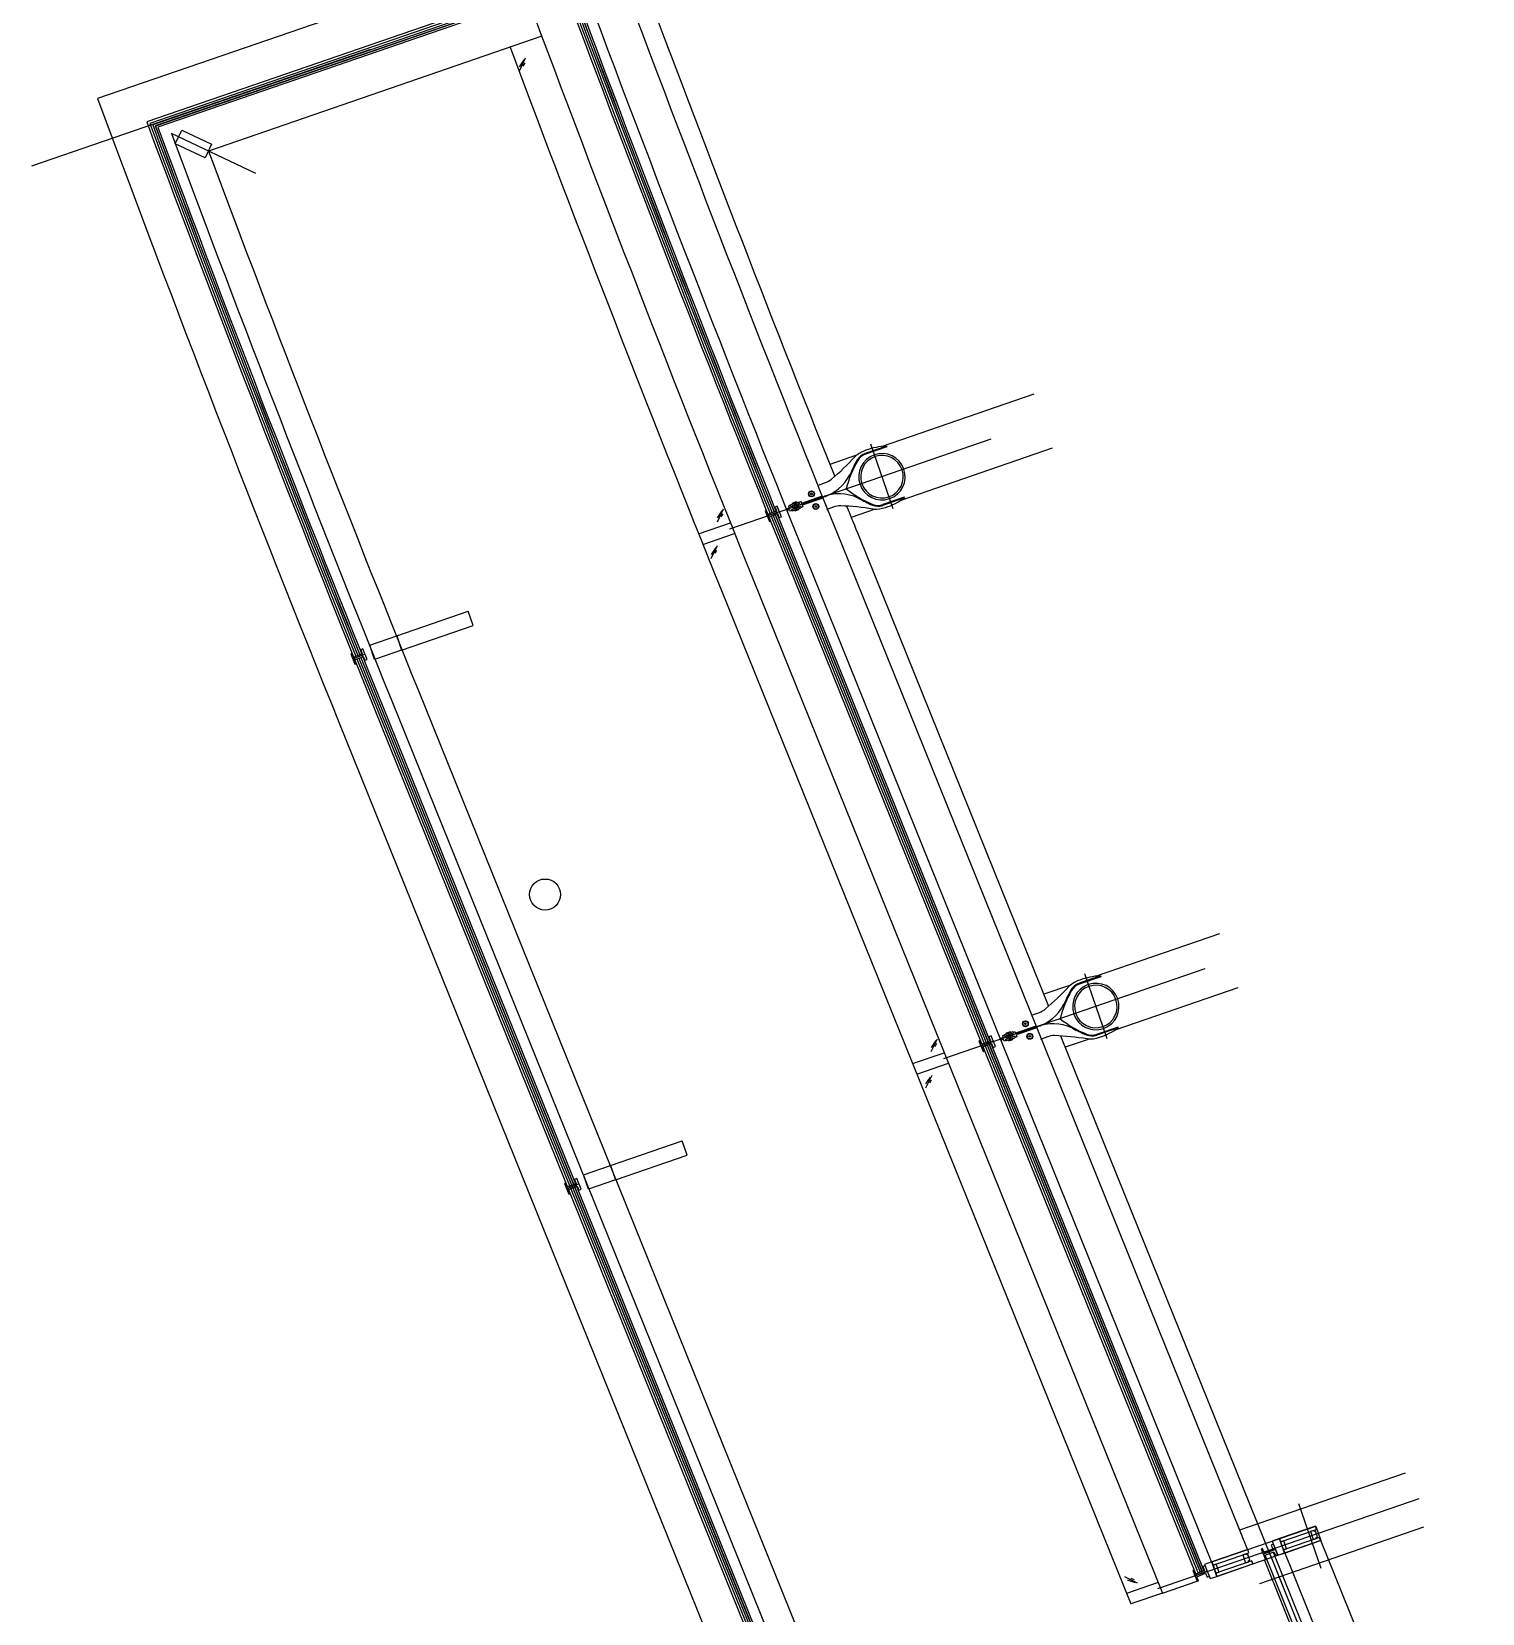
# Model space of a CAD drawing. Extents: x 809487 to 809680, y 818779 to 819225.
# Drawn here: x 809521.12 to 809528.75, y 818977.3 to 818985.61 of the extents above; entities that cross this region are included whole.
import ezdxf

# ---------------------------------------------------------------- set-up
doc = ezdxf.new("R2010")
doc.units = 0
for name, color, linetype in [('F-Alum', 7, 'Continuous'), ('F-Glazing', 7, 'Continuous'), ('MAJ214__', 7, 'Continuous'), ('MAJ270__', 7, 'Continuous'), ('MAJ292__', 7, 'Continuous'), ('MAJ630__', 7, 'Continuous')]:
    doc.layers.add(name, color=color, linetype=linetype)

msp = doc.modelspace()

# ---------------------------------------------------------------- linework, layer by layer
at = {"layer": 'F-Alum'}
for points in [[(809527.8689, 818977.7542), (809527.6798, 818977.6891), (809527.6855, 818977.6725), (809527.8746, 818977.7376)], [(809527.7024, 818977.6783), (809527.6855, 818977.6725), (809527.7001, 818977.6301), (809527.717, 818977.6359)], [(809527.8892, 818977.6952), (809527.7001, 818977.6301), (809527.7059, 818977.6135), (809527.895, 818977.6786)], [(809527.8689, 818977.7288), (809527.8613, 818977.7262), (809527.8592, 818977.7323), (809527.8423, 818977.7265), (809527.8569, 818977.6841), (809527.8738, 818977.6899), (809527.8717, 818977.6959), (809527.8793, 818977.6986)], [(809527.5132, 818977.6317), (809527.3241, 818977.5666), (809527.3298, 818977.55), (809527.5189, 818977.6151)], [(809527.5335, 818977.5727), (809527.3444, 818977.5076), (809527.3501, 818977.491), (809527.5392, 818977.5561)], [(809527.5132, 818977.6063), (809527.5055, 818977.6037), (809527.5034, 818977.6098), (809527.4866, 818977.604), (809527.5012, 818977.5616), (809527.518, 818977.5674), (809527.5159, 818977.5734), (809527.5236, 818977.5761)], [(809527.3467, 818977.5558), (809527.3298, 818977.55), (809527.3444, 818977.5076), (809527.3613, 818977.5134)]]:
    msp.add_lwpolyline(points, close=True, dxfattribs=at)
at = {"layer": 'F-Glazing'}
for p, q in [((809522.8986, 818985.5191), (809521.1161, 818984.9053)), ((809522.2951, 818984.8668), (809521.8513, 818985.0765))]:
    msp.add_line(p, q, dxfattribs=at)
at = {"layer": 'MAJ214__'}
for p, q in [((809525.1524, 818983.1381), (809525.1628, 818983.1417)), ((809525.1628, 818983.1417), (809525.1661, 818983.1323)), ((809525.2748, 818983.1697), (809525.1661, 818983.1323)), ((809525.2781, 818983.1603), (809525.1693, 818983.1228)), ((809525.0857, 818983.1046), (809525.0999, 818983.1095)), ((809525.089, 818983.0951), (809525.1032, 818983.1)), ((809525.1071, 818983.1225), (809525.0967, 818983.1189)), ((809525.0967, 818983.1189), (809525.0999, 818983.1095)), ((809525.1064, 818983.0906), (809525.1032, 818983.1)), ((809525.1168, 818983.0942), (809525.1064, 818983.0906)), ((809525.1144, 818983.0999), (809525.122, 818983.1026)), ((809525.1471, 818983.1297), (809525.1163, 818983.1191)), ((809525.1172, 818983.1316), (809525.1389, 818983.139)), ((809525.1178, 818983.1328), (809525.1172, 818983.1316)), ((809525.1181, 818983.1287), (809525.1172, 818983.1316)), ((809525.1376, 818983.1397), (809525.1178, 818983.1328)), ((809525.1179, 818983.0932), (809525.1619, 818983.1084)), ((809525.1181, 818983.1287), (809525.1399, 818983.1362)), ((809525.12, 818983.1294), (809525.1204, 818983.1284)), ((809525.1528, 818983.1131), (809525.122, 818983.1026)), ((809525.1511, 818983.1036), (809525.1294, 818983.0961)), ((809525.1304, 818983.0933), (809525.1294, 818983.0961)), ((809525.1521, 818983.1007), (809525.1304, 818983.0933)), ((809525.1316, 818983.0926), (809525.1304, 818983.0933)), ((809525.1309, 818983.0977), (809525.1311, 818983.0972)), ((809525.1317, 818983.0969), (809525.1311, 818983.0972)), ((809525.1316, 818983.0926), (809525.1515, 818983.0995)), ((809525.1376, 818983.1397), (809525.1389, 818983.139)), ((809525.138, 818983.1356), (809525.1383, 818983.1346)), ((809525.1399, 818983.1362), (809525.1389, 818983.139)), ((809525.1473, 818983.1297), (809525.1548, 818983.1324)), ((809525.1488, 818983.1028), (809525.1491, 818983.1034)), ((809525.1489, 818983.1039), (809525.1491, 818983.1034)), ((809525.1521, 818983.1007), (809525.1511, 818983.1036)), ((809525.1515, 818983.0995), (809525.1521, 818983.1007)), ((809525.1605, 818983.1158), (809525.1529, 818983.1132)), ((809525.1726, 818983.1134), (809525.1622, 818983.1098)), ((809525.1693, 818983.1228), (809525.1726, 818983.1134)), ((809525.1896, 818982.8439), (809527.3221, 818977.5659)), ((809523.0104, 818982.0935), (809526.2832, 818973.993)), ((809523.0104, 818982.0935), (809526.2832, 818973.993)), ((809526.2108, 818980.3191), (809526.225, 818980.324)), ((809526.2141, 818980.3097), (809526.2283, 818980.3146)), ((809526.2322, 818980.3371), (809526.2218, 818980.3335)), ((809526.2218, 818980.3335), (809526.225, 818980.324)), ((809526.2315, 818980.3051), (809526.2283, 818980.3146)), ((809526.2395, 818980.3145), (809526.2471, 818980.3171)), ((809526.2722, 818980.3442), (809526.2414, 818980.3336)), ((809526.2423, 818980.3461), (809526.264, 818980.3536)), ((809526.2429, 818980.3474), (809526.2423, 818980.3461)), ((809526.2432, 818980.3433), (809526.2423, 818980.3461)), ((809526.2627, 818980.3542), (809526.2429, 818980.3474)), ((809526.243, 818980.3078), (809526.287, 818980.3229)), ((809526.2432, 818980.3433), (809526.265, 818980.3507)), ((809526.2451, 818980.3439), (809526.2455, 818980.343)), ((809526.2779, 818980.3277), (809526.2471, 818980.3171)), ((809526.2762, 818980.3181), (809526.2545, 818980.3106)), ((809526.2772, 818980.3153), (809526.2555, 818980.3078)), ((809526.256, 818980.3122), (809526.2562, 818980.3118)), ((809526.2567, 818980.3072), (809526.2766, 818980.314)), ((809526.2627, 818980.3542), (809526.264, 818980.3536)), ((809526.2631, 818980.3501), (809526.2634, 818980.3491)), ((809526.265, 818980.3507), (809526.264, 818980.3536)), ((809526.2724, 818980.3443), (809526.2799, 818980.3469)), ((809526.2739, 818980.3173), (809526.2742, 818980.3179)), ((809526.274, 818980.3184), (809526.2742, 818980.3179)), ((809526.2772, 818980.3153), (809526.2762, 818980.3181)), ((809526.2766, 818980.314), (809526.2772, 818980.3153)), ((809526.2775, 818980.3527), (809526.2879, 818980.3563)), ((809526.2856, 818980.3304), (809526.278, 818980.3277)), ((809526.2977, 818980.3279), (809526.2873, 818980.3243)), ((809526.2879, 818980.3563), (809526.2912, 818980.3468)), ((809526.3999, 818980.3842), (809526.2912, 818980.3468)), ((809526.4032, 818980.3748), (809526.2944, 818980.3374)), ((809526.2944, 818980.3374), (809526.2977, 818980.3279)), ((809526.2419, 818980.3087), (809526.2315, 818980.3051)), ((809526.2555, 818980.3078), (809526.2545, 818980.3106)), ((809526.2567, 818980.3072), (809526.2555, 818980.3078)), ((809526.2568, 818980.3115), (809526.2562, 818980.3118))]:
    msp.add_line(p, q, dxfattribs=at)
for points in [[(809525.6127, 818983.4332), (809525.4999, 818983.3943)], [(809525.7065, 818983.1607), (809525.5937, 818983.1218)], [(809525.1513, 818983.1391), (809525.1074, 818983.1239)], [(809526.7378, 818980.6477), (809526.625, 818980.6089)], [(809526.2764, 818980.3536), (809526.2325, 818980.3385)], [(809526.8316, 818980.3752), (809526.7188, 818980.3364)]]:
    msp.add_lwpolyline(points, dxfattribs=at)
for centre, radius in [((809525.2178, 818983.1818), 0.0155), ((809525.2178, 818983.1818), 0.0135), ((809525.2178, 818983.1818), 0.0042), ((809525.2406, 818983.1156), 0.0155), ((809525.2406, 818983.1156), 0.0135), ((809525.2406, 818983.1156), 0.0042), ((809526.3429, 818980.3963), 0.0155), ((809526.3429, 818980.3963), 0.0135), ((809526.3429, 818980.3963), 0.0042), ((809526.3657, 818980.3301), 0.0155), ((809526.3657, 818980.3301), 0.0135), ((809526.3657, 818980.3301), 0.0042)]:
    msp.add_circle(centre, radius, dxfattribs=at)
for centre, radius, start, end in [((809636.3589, 819027.7595), 119.9, 200.433737, 202.000107), ((809634.1796, 819027.0091), 119.9, 200.470784, 202.000107), ((809634.1796, 819027.0091), 119.9, 200.470784, 202.000107), ((809525.5257, 818983.3194), 0.0792, 109, 149.96236), ((809525.948, 818983.0752), 0.567, 149.96236, 158.10407), ((809525.214, 818983.387), 0.2307, 285.67731, 333.23123), ((809525.4033, 818983.2941), 0.02, 326.67541, 338.10407), ((809525.364, 818982.9516), 0.2307, 64.76877, 112.32268), ((809525.214, 818983.387), 0.2307, 285.67731, 292.32268), ((809525.364, 818982.9516), 0.2307, 105.67731, 112.32268), ((809525.4559, 818983.1413), 0.02, 59.89592, 71.32459), ((809525.7504, 818983.6491), 0.567, 239.89592, 248.03764), ((809525.1346, 818983.1161), 0.0095, 145.18264, 198.99991), ((809525.1346, 818983.1161), 0.0095, 198.99991, 252.81736), ((809525.1346, 818983.1161), 0.006, 19.00013, 198.99986), ((809525.1346, 818983.1161), 0.006, 198.99986, 19.00013), ((809525.1346, 818983.1161), 0.0109, 101.1265, 116.87349), ((809525.1346, 818983.1161), 0.0109, 281.1265, 296.87349), ((809525.1346, 818983.1161), 0.0095, 19.00008, 71.30512), ((809525.1346, 818983.1161), 0.0095, 326.69488, 19.00008), ((809525.5679, 818983.1967), 0.0792, 248.03764, 289), ((809527.0731, 818980.2898), 0.567, 149.96236, 158.10407), ((809526.6508, 818980.5339), 0.0792, 109, 149.96236), ((809526.3391, 818980.6016), 0.2307, 285.67731, 333.23123), ((809526.5284, 818980.5087), 0.02, 326.67541, 338.10407), ((809526.4891, 818980.1661), 0.2307, 64.76877, 112.32268), ((809526.2597, 818980.3307), 0.0095, 145.18264, 198.99991), ((809526.2597, 818980.3307), 0.0095, 198.99991, 252.81736), ((809526.2597, 818980.3307), 0.006, 19.00013, 198.99986), ((809526.2597, 818980.3307), 0.006, 198.99986, 19.00013), ((809526.2597, 818980.3307), 0.0109, 101.1265, 116.87349), ((809526.2597, 818980.3307), 0.0109, 281.1265, 296.87349), ((809526.2597, 818980.3307), 0.0095, 19.00008, 71.30512), ((809526.2597, 818980.3307), 0.0095, 326.69488, 19.00008), ((809526.3391, 818980.6016), 0.2307, 285.67731, 292.32268), ((809526.4891, 818980.1661), 0.2307, 105.67731, 112.32268), ((809526.581, 818980.3558), 0.02, 59.89592, 71.32459), ((809526.8755, 818980.8637), 0.567, 239.89592, 248.03764), ((809526.693, 818980.4113), 0.0792, 248.03764, 289)]:
    msp.add_arc(centre, radius, start, end, dxfattribs=at)
for points, degree in [([(809525.1071, 818983.1232), (809525.1071, 818983.1233), (809525.1071, 818983.1233), (809525.1071, 818983.1234), (809525.1071, 818983.1235), (809525.1071, 818983.1236), (809525.1071, 818983.1236), (809525.1071, 818983.1237), (809525.1071, 818983.1237), (809525.1072, 818983.1237), (809525.1072, 818983.1238), (809525.1072, 818983.1238), (809525.1072, 818983.1239), (809525.1073, 818983.1239), (809525.1073, 818983.1239), (809525.1074, 818983.1239)], 3), ([(809525.1079, 818983.1171), (809525.1078, 818983.1174), (809525.1077, 818983.1177), (809525.1075, 818983.1186), (809525.1074, 818983.1191), (809525.1072, 818983.1202), (809525.1072, 818983.1208), (809525.1071, 818983.122), (809525.1071, 818983.1226), (809525.1071, 818983.1232)], 3), ([(809525.1079, 818983.1171), (809525.1079, 818983.117), (809525.1079, 818983.117), (809525.1079, 818983.1169), (809525.1079, 818983.1169), (809525.1079, 818983.1169), (809525.108, 818983.1169), (809525.108, 818983.1169)], 3), ([(809525.1087, 818983.1165), (809525.1087, 818983.1165), (809525.1087, 818983.1165), (809525.1087, 818983.1165), (809525.1086, 818983.1165), (809525.1086, 818983.1164), (809525.1085, 818983.1164), (809525.1084, 818983.1165), (809525.1083, 818983.1165), (809525.1082, 818983.1165), (809525.1081, 818983.1166), (809525.108, 818983.1167), (809525.108, 818983.1168), (809525.108, 818983.1169)], 3), ([(809525.1087, 818983.1165), (809525.1094, 818983.1167), (809525.11, 818983.1169), (809525.1116, 818983.1175), (809525.1125, 818983.1178), (809525.1141, 818983.1183), (809525.1147, 818983.1185), (809525.1156, 818983.1189), (809525.116, 818983.119), (809525.1163, 818983.1191)], 3), ([(809525.1087, 818983.1165), (809525.1096, 818983.1168), (809525.1105, 818983.1171), (809525.1114, 818983.1174), (809525.1126, 818983.1178), (809525.1139, 818983.1183), (809525.1152, 818983.1187), (809525.1156, 818983.1188), (809525.1159, 818983.119), (809525.1163, 818983.1191)], 3), ([(809525.114, 818983.0992), (809525.114, 818983.0992), (809525.114, 818983.0992), (809525.114, 818983.0993), (809525.114, 818983.0994), (809525.114, 818983.0996), (809525.1141, 818983.0996), (809525.1142, 818983.0998), (809525.1142, 818983.0998), (809525.1143, 818983.0999), (809525.1144, 818983.0999), (809525.1144, 818983.0999), (809525.1144, 818983.0999), (809525.1144, 818983.0999)], 3), ([(809525.114, 818983.0992), (809525.1141, 818983.0992), (809525.1141, 818983.0991), (809525.1141, 818983.0991), (809525.1141, 818983.0991), (809525.1141, 818983.099), (809525.1141, 818983.099), (809525.1141, 818983.099)], 3), ([(809525.1173, 818983.0936), (809525.1169, 818983.0941), (809525.1165, 818983.0946), (809525.1159, 818983.0956), (809525.1156, 818983.0961), (809525.115, 818983.097), (809525.1148, 818983.0975), (809525.1144, 818983.0983), (809525.1142, 818983.0987), (809525.1141, 818983.099)], 3), ([(809525.1163, 818983.1191), (809525.1163, 818983.1191), (809525.1163, 818983.1191), (809525.1164, 818983.1189), (809525.1164, 818983.1187), (809525.1166, 818983.1181), (809525.1166, 818983.1178), (809525.1168, 818983.1165), (809525.1169, 818983.1155), (809525.1174, 818983.1132), (809525.1177, 818983.112), (809525.1181, 818983.1107), (809525.1182, 818983.1106), (809525.1182, 818983.1105)], 3), ([(809525.1179, 818983.0932), (809525.1179, 818983.0932), (809525.1179, 818983.0932), (809525.1178, 818983.0932), (809525.1177, 818983.0932), (809525.1177, 818983.0933), (809525.1176, 818983.0933), (809525.1176, 818983.0933), (809525.1176, 818983.0933), (809525.1175, 818983.0934), (809525.1175, 818983.0934), (809525.1174, 818983.0934), (809525.1174, 818983.0935), (809525.1173, 818983.0935), (809525.1173, 818983.0936), (809525.1173, 818983.0936)], 3), ([(809525.1182, 818983.1105), (809525.1185, 818983.1095), (809525.119, 818983.1085), (809525.1199, 818983.1065), (809525.1204, 818983.1056), (809525.1212, 818983.1043), (809525.1214, 818983.1038), (809525.1218, 818983.1031), (809525.1219, 818983.1029), (809525.122, 818983.1027), (809525.122, 818983.1026), (809525.122, 818983.1026)], 3), ([(809525.1276, 818983.1227), (809525.1275, 818983.1227), (809525.1275, 818983.1226), (809525.1275, 818983.1226), (809525.1274, 818983.1225), (809525.1273, 818983.1222), (809525.1272, 818983.1221), (809525.1269, 818983.1217), (809525.1268, 818983.1215), (809525.1267, 818983.1214)], 3), ([(809525.1297, 818983.1259), (809525.1285, 818983.1242), (809525.1276, 818983.1227)], 2), ([(809525.1316, 818983.1072), (809525.1318, 818983.1071), (809525.132, 818983.107), (809525.1324, 818983.1069), (809525.1326, 818983.1068), (809525.1328, 818983.1067), (809525.1329, 818983.1067), (809525.133, 818983.1067), (809525.133, 818983.1067), (809525.1331, 818983.1066)], 3), ([(809525.1362, 818983.1256), (809525.1345, 818983.1262), (809525.1325, 818983.1269)], 2), ([(809525.1331, 818983.1066), (809525.1348, 818983.1061), (809525.1367, 818983.1054)], 2), ([(809525.1377, 818983.1251), (809525.1375, 818983.1252), (809525.1373, 818983.1253), (809525.1369, 818983.1254), (809525.1367, 818983.1255), (809525.1364, 818983.1256), (809525.1363, 818983.1256), (809525.1362, 818983.1256), (809525.1362, 818983.1256), (809525.1362, 818983.1256)], 3), ([(809525.1396, 818983.1064), (809525.1407, 818983.1081), (809525.1417, 818983.1096)], 2), ([(809525.1417, 818983.1096), (809525.1417, 818983.1096), (809525.1417, 818983.1097), (809525.1418, 818983.1097), (809525.1418, 818983.1098), (809525.142, 818983.11), (809525.1421, 818983.1102), (809525.1423, 818983.1106), (809525.1425, 818983.1108), (809525.1426, 818983.1109)], 3), ([(809525.1471, 818983.1297), (809525.1471, 818983.1297), (809525.1472, 818983.1297), (809525.1473, 818983.1297)], 2), ([(809525.1471, 818983.1297), (809525.1471, 818983.1297), (809525.1472, 818983.1297), (809525.1473, 818983.1297)], 2), ([(809525.1511, 818983.1218), (809525.1507, 818983.1228), (809525.1503, 818983.1238), (809525.1494, 818983.1258), (809525.1488, 818983.1267), (809525.1481, 818983.128), (809525.1478, 818983.1285), (809525.1475, 818983.1292), (809525.1474, 818983.1294), (809525.1473, 818983.1296), (809525.1473, 818983.1297), (809525.1473, 818983.1297)], 3), ([(809525.1529, 818983.1132), (809525.1529, 818983.1132), (809525.1529, 818983.1132), (809525.1529, 818983.1134), (809525.1528, 818983.1136), (809525.1527, 818983.1142), (809525.1526, 818983.1145), (809525.1525, 818983.1158), (809525.1523, 818983.1168), (809525.1519, 818983.1191), (809525.1516, 818983.1203), (809525.1511, 818983.1216), (809525.1511, 818983.1217), (809525.1511, 818983.1218)], 3), ([(809525.152, 818983.1387), (809525.1524, 818983.1382), (809525.1527, 818983.1377), (809525.1534, 818983.1367), (809525.1537, 818983.1362), (809525.1543, 818983.1353), (809525.1545, 818983.1348), (809525.1549, 818983.134), (809525.155, 818983.1336), (809525.1551, 818983.1333)], 3), ([(809525.1529, 818983.1132), (809525.1529, 818983.1132), (809525.1528, 818983.1132), (809525.1528, 818983.1131)], 2), ([(809525.1552, 818983.1331), (809525.1552, 818983.1331), (809525.1552, 818983.1331), (809525.1553, 818983.133), (809525.1553, 818983.1329), (809525.1552, 818983.1327), (809525.1552, 818983.1327), (809525.1551, 818983.1325), (809525.1551, 818983.1325), (809525.155, 818983.1324), (809525.1549, 818983.1324), (809525.1548, 818983.1324), (809525.1548, 818983.1324), (809525.1548, 818983.1324)], 3), ([(809525.1552, 818983.1331), (809525.1552, 818983.1331), (809525.1552, 818983.1332), (809525.1552, 818983.1332), (809525.1552, 818983.1332), (809525.1552, 818983.1333), (809525.1552, 818983.1333), (809525.1551, 818983.1333)], 3), ([(809525.1605, 818983.1158), (809525.1605, 818983.1158), (809525.1605, 818983.1158), (809525.1606, 818983.1158), (809525.1606, 818983.1158), (809525.1607, 818983.1158), (809525.1607, 818983.1159), (809525.1609, 818983.1158), (809525.1609, 818983.1158), (809525.1611, 818983.1158), (809525.1611, 818983.1157), (809525.1612, 818983.1156), (809525.1613, 818983.1155), (809525.1613, 818983.1154)], 3), ([(809525.1614, 818983.1152), (809525.1614, 818983.1153), (809525.1614, 818983.1153), (809525.1613, 818983.1154), (809525.1613, 818983.1154), (809525.1613, 818983.1154), (809525.1613, 818983.1154), (809525.1613, 818983.1154)], 3), ([(809525.1614, 818983.1152), (809525.1615, 818983.1149), (809525.1616, 818983.1146), (809525.1618, 818983.1137), (809525.1619, 818983.1132), (809525.162, 818983.1121), (809525.1621, 818983.1115), (809525.1622, 818983.1103), (809525.1622, 818983.1097), (809525.1622, 818983.1091)], 3), ([(809525.1622, 818983.1091), (809525.1622, 818983.109), (809525.1622, 818983.109), (809525.1622, 818983.1089), (809525.1622, 818983.1088), (809525.1622, 818983.1087), (809525.1621, 818983.1087), (809525.1621, 818983.1086), (809525.1621, 818983.1086), (809525.1621, 818983.1086), (809525.1621, 818983.1085), (809525.162, 818983.1085), (809525.162, 818983.1084), (809525.162, 818983.1084), (809525.1619, 818983.1084), (809525.1619, 818983.1084)], 3), ([(809526.2322, 818980.3378), (809526.2322, 818980.3378), (809526.2322, 818980.3379), (809526.2322, 818980.338), (809526.2322, 818980.338), (809526.2322, 818980.3381), (809526.2322, 818980.3381), (809526.2322, 818980.3382), (809526.2322, 818980.3382), (809526.2323, 818980.3383), (809526.2323, 818980.3383), (809526.2323, 818980.3384), (809526.2324, 818980.3384), (809526.2324, 818980.3385), (809526.2324, 818980.3385), (809526.2325, 818980.3385)], 3), ([(809526.233, 818980.3316), (809526.2329, 818980.3319), (809526.2328, 818980.3323), (809526.2326, 818980.3331), (809526.2325, 818980.3337), (809526.2323, 818980.3348), (809526.2323, 818980.3354), (809526.2322, 818980.3365), (809526.2322, 818980.3371), (809526.2322, 818980.3378)], 3), ([(809526.233, 818980.3316), (809526.233, 818980.3316), (809526.233, 818980.3315), (809526.233, 818980.3315), (809526.233, 818980.3315), (809526.2331, 818980.3314), (809526.2331, 818980.3314), (809526.2331, 818980.3314)], 3), ([(809526.2338, 818980.331), (809526.2338, 818980.331), (809526.2338, 818980.331), (809526.2338, 818980.331), (809526.2337, 818980.331), (809526.2337, 818980.331), (809526.2336, 818980.331), (809526.2335, 818980.331), (809526.2334, 818980.331), (809526.2333, 818980.3311), (809526.2332, 818980.3311), (809526.2331, 818980.3313), (809526.2331, 818980.3313), (809526.2331, 818980.3314)], 3), ([(809526.2338, 818980.331), (809526.2345, 818980.3312), (809526.2351, 818980.3315), (809526.2367, 818980.332), (809526.2376, 818980.3323), (809526.2392, 818980.3329), (809526.2398, 818980.3331), (809526.2407, 818980.3334), (809526.2411, 818980.3335), (809526.2414, 818980.3336)], 3), ([(809526.2338, 818980.331), (809526.2347, 818980.3313), (809526.2356, 818980.3316), (809526.2365, 818980.3319), (809526.2377, 818980.3324), (809526.239, 818980.3328), (809526.2403, 818980.3332), (809526.2407, 818980.3334), (809526.241, 818980.3335), (809526.2414, 818980.3336)], 3), ([(809526.2391, 818980.3137), (809526.2391, 818980.3137), (809526.2391, 818980.3138), (809526.2391, 818980.3139), (809526.2391, 818980.314), (809526.2391, 818980.3141), (809526.2392, 818980.3142), (809526.2393, 818980.3143), (809526.2393, 818980.3143), (809526.2394, 818980.3144), (809526.2395, 818980.3145), (809526.2395, 818980.3145), (809526.2395, 818980.3145), (809526.2395, 818980.3145)], 3), ([(809526.2391, 818980.3137), (809526.2392, 818980.3137), (809526.2392, 818980.3137), (809526.2392, 818980.3136), (809526.2392, 818980.3136), (809526.2392, 818980.3136), (809526.2392, 818980.3135), (809526.2392, 818980.3135)], 3), ([(809526.2424, 818980.3082), (809526.242, 818980.3086), (809526.2416, 818980.3091), (809526.241, 818980.3101), (809526.2407, 818980.3106), (809526.2401, 818980.3116), (809526.2399, 818980.3121), (809526.2395, 818980.3129), (809526.2393, 818980.3132), (809526.2392, 818980.3135)], 3), ([(809526.2414, 818980.3336), (809526.2414, 818980.3336), (809526.2414, 818980.3336), (809526.2415, 818980.3335), (809526.2416, 818980.3333), (809526.2417, 818980.3327), (809526.2417, 818980.3323), (809526.2419, 818980.331), (809526.2421, 818980.33), (809526.2425, 818980.3278), (809526.2428, 818980.3266), (809526.2432, 818980.3253), (809526.2433, 818980.3251), (809526.2433, 818980.325)], 3), ([(809526.2433, 818980.325), (809526.2436, 818980.324), (809526.2441, 818980.323), (809526.245, 818980.3211), (809526.2455, 818980.3201), (809526.2463, 818980.3188), (809526.2465, 818980.3183), (809526.2469, 818980.3177), (809526.247, 818980.3175), (809526.2471, 818980.3172), (809526.2471, 818980.3171), (809526.2471, 818980.3171)], 3), ([(809526.2527, 818980.3372), (809526.2526, 818980.3372), (809526.2526, 818980.3372), (809526.2526, 818980.3371), (809526.2525, 818980.337), (809526.2524, 818980.3368), (809526.2523, 818980.3366), (809526.252, 818980.3363), (809526.2519, 818980.3361), (809526.2518, 818980.3359)], 3), ([(809526.2548, 818980.3405), (809526.2536, 818980.3387), (809526.2527, 818980.3372)], 2), ([(809526.2567, 818980.3217), (809526.2569, 818980.3216), (809526.2571, 818980.3216), (809526.2575, 818980.3214), (809526.2577, 818980.3214), (809526.2579, 818980.3213), (809526.258, 818980.3212), (809526.2581, 818980.3212), (809526.2581, 818980.3212), (809526.2582, 818980.3212)], 3), ([(809526.2613, 818980.3402), (809526.2596, 818980.3408), (809526.2576, 818980.3414)], 2), ([(809526.2582, 818980.3212), (809526.2599, 818980.3206), (809526.2618, 818980.3199)], 2), ([(809526.2628, 818980.3397), (809526.2626, 818980.3398), (809526.2624, 818980.3398), (809526.262, 818980.34), (809526.2618, 818980.34), (809526.2615, 818980.3401), (809526.2614, 818980.3401), (809526.2613, 818980.3402), (809526.2613, 818980.3402), (809526.2613, 818980.3402)], 3), ([(809526.2647, 818980.3209), (809526.2658, 818980.3227), (809526.2668, 818980.3242)], 2), ([(809526.2668, 818980.3242), (809526.2668, 818980.3242), (809526.2668, 818980.3242), (809526.2669, 818980.3243), (809526.2669, 818980.3244), (809526.2671, 818980.3246), (809526.2672, 818980.3248), (809526.2674, 818980.3251), (809526.2676, 818980.3253), (809526.2677, 818980.3255)], 3), ([(809526.2722, 818980.3442), (809526.2722, 818980.3443), (809526.2723, 818980.3443), (809526.2724, 818980.3443)], 2), ([(809526.2722, 818980.3442), (809526.2722, 818980.3443), (809526.2723, 818980.3443), (809526.2724, 818980.3443)], 2), ([(809526.2762, 818980.3363), (809526.2758, 818980.3374), (809526.2754, 818980.3383), (809526.2745, 818980.3403), (809526.2739, 818980.3413), (809526.2732, 818980.3426), (809526.2729, 818980.343), (809526.2726, 818980.3437), (809526.2725, 818980.3439), (809526.2724, 818980.3442), (809526.2724, 818980.3442), (809526.2724, 818980.3443)], 3), ([(809526.278, 818980.3277), (809526.278, 818980.3278), (809526.278, 818980.3278), (809526.278, 818980.3279), (809526.2779, 818980.3281), (809526.2778, 818980.3287), (809526.2777, 818980.3291), (809526.2776, 818980.3303), (809526.2774, 818980.3314), (809526.277, 818980.3336), (809526.2767, 818980.3348), (809526.2762, 818980.3361), (809526.2762, 818980.3362), (809526.2762, 818980.3363)], 3), ([(809526.2771, 818980.3532), (809526.2775, 818980.3527), (809526.2778, 818980.3523), (809526.2785, 818980.3513), (809526.2788, 818980.3508), (809526.2794, 818980.3498), (809526.2796, 818980.3493), (809526.28, 818980.3485), (809526.2801, 818980.3482), (809526.2802, 818980.3479)], 3), ([(809526.278, 818980.3277), (809526.278, 818980.3277), (809526.2779, 818980.3277), (809526.2779, 818980.3277)], 2), ([(809526.2803, 818980.3477), (809526.2803, 818980.3476), (809526.2803, 818980.3476), (809526.2804, 818980.3475), (809526.2804, 818980.3474), (809526.2803, 818980.3473), (809526.2803, 818980.3472), (809526.2802, 818980.3471), (809526.2802, 818980.347), (809526.2801, 818980.347), (809526.28, 818980.3469), (809526.2799, 818980.3469), (809526.2799, 818980.3469), (809526.2799, 818980.3469)], 3), ([(809526.2803, 818980.3477), (809526.2803, 818980.3477), (809526.2803, 818980.3477), (809526.2803, 818980.3477), (809526.2803, 818980.3478), (809526.2803, 818980.3478), (809526.2803, 818980.3478), (809526.2802, 818980.3479)], 3), ([(809526.2856, 818980.3304), (809526.2856, 818980.3304), (809526.2856, 818980.3304), (809526.2857, 818980.3304), (809526.2857, 818980.3304), (809526.2858, 818980.3304), (809526.2858, 818980.3304), (809526.286, 818980.3304), (809526.286, 818980.3304), (809526.2862, 818980.3303), (809526.2862, 818980.3302), (809526.2863, 818980.3301), (809526.2864, 818980.3301), (809526.2864, 818980.33)], 3), ([(809526.2865, 818980.3298), (809526.2865, 818980.3298), (809526.2865, 818980.3298), (809526.2864, 818980.3299), (809526.2864, 818980.3299), (809526.2864, 818980.33), (809526.2864, 818980.33), (809526.2864, 818980.33)], 3), ([(809526.2865, 818980.3298), (809526.2866, 818980.3295), (809526.2867, 818980.3291), (809526.2869, 818980.3283), (809526.287, 818980.3277), (809526.2871, 818980.3266), (809526.2872, 818980.326), (809526.2873, 818980.3248), (809526.2873, 818980.3242), (809526.2873, 818980.3236)], 3), ([(809526.2873, 818980.3236), (809526.2873, 818980.3236), (809526.2873, 818980.3235), (809526.2873, 818980.3234), (809526.2873, 818980.3234), (809526.2873, 818980.3233), (809526.2872, 818980.3232), (809526.2872, 818980.3232), (809526.2872, 818980.3232), (809526.2872, 818980.3231), (809526.2872, 818980.3231), (809526.2871, 818980.323), (809526.2871, 818980.323), (809526.2871, 818980.3229), (809526.287, 818980.3229), (809526.287, 818980.3229)], 3), ([(809526.243, 818980.3078), (809526.243, 818980.3077), (809526.243, 818980.3077), (809526.2429, 818980.3078), (809526.2429, 818980.3078), (809526.2428, 818980.3078), (809526.2427, 818980.3078), (809526.2427, 818980.3079), (809526.2427, 818980.3079), (809526.2426, 818980.3079), (809526.2426, 818980.3079), (809526.2425, 818980.308), (809526.2425, 818980.308), (809526.2424, 818980.3081), (809526.2424, 818980.3081), (809526.2424, 818980.3082)], 3)]:
    msp.add_open_spline(points, degree=degree, dxfattribs=at)
at = {"layer": 'MAJ270__'}
for p, q in [((809526.1604, 818983.4693), (809524.7858, 818982.996)), ((809526.1604, 818983.4693), (809524.7858, 818982.996)), ((809526.1618, 818983.4698), (809524.7872, 818982.9965)), ((809525.5289, 818983.4453), (809525.6463, 818983.1044)), ((809527.2869, 818980.6844), (809525.9123, 818980.2111)), ((809526.654, 818980.6599), (809526.7714, 818980.319)), ((809528.4123, 818977.899), (809527.0377, 818977.4257)), ((809527.7794, 818977.8745), (809527.8967, 818977.5336))]:
    msp.add_line(p, q, dxfattribs=at)
at = {"layer": 'MAJ292__'}
for p, q in [((809523.6418, 818986.0103), (809521.4629, 818985.2601)), ((809523.8863, 818985.883), (809521.7217, 818985.1376)), ((809523.8913, 818985.8717), (809521.7376, 818985.1302)), ((809523.8952, 818985.8604), (809521.7531, 818985.1228)), ((809523.8984, 818985.8509), (809521.766, 818985.1167)), ((809523.8987, 818985.8502), (809521.767, 818985.1162)), ((809523.902, 818985.8408), (809521.78, 818985.1101)), ((809523.7993, 818985.5886), (809522.0457, 818984.9848)), ((809523.7125, 818985.4721), (809523.68, 818985.4047)), ((809523.705, 818985.4643), (809523.6805, 818985.4275)), ((809523.7097, 818985.4478), (809523.7004, 818985.4316)), ((809526.3865, 818983.7058), (809525.5903, 818983.4317)), ((809526.4842, 818983.4222), (809525.6879, 818983.148)), ((809525.4554, 818983.3853), (809525.3148, 818983.3368)), ((809524.754, 818983.1016), (809524.7214, 818983.0341)), ((809524.7464, 818983.0937), (809524.722, 818983.0569)), ((809524.7511, 818983.0773), (809524.7418, 818983.061)), ((809525.0493, 818983.09), (809524.985, 818983.0642)), ((809525.0493, 818983.09), (809524.985, 818983.0642)), ((809525.0339, 818983.0839), (809524.9922, 818983.0671)), ((809525.0339, 818983.0839), (809524.9922, 818983.0671)), ((809525.0059, 818983.0645), (809527.2509, 818977.5077)), ((809525.017, 818983.069), (809527.2621, 818977.5122)), ((809525.0263, 818983.0727), (809527.2714, 818977.5159)), ((809525.027, 818983.073), (809527.2721, 818977.5162)), ((809525.5531, 818983.1016), (809525.4267, 818983.0581)), ((809524.6244, 818982.9722), (809524.7911, 818983.0296)), ((809524.6468, 818982.9164), (809524.8135, 818982.9739)), ((809524.7217, 818982.9085), (809524.6892, 818982.8411)), ((809524.7142, 818982.9007), (809524.6897, 818982.8639)), ((809525.3751, 818982.9188), (809527.5114, 818977.6311)), ((809525.4678, 818982.9563), (809526.4649, 818980.4883)), ((809524.7189, 818982.8842), (809524.7096, 818982.868)), ((809525.1386, 818982.8233), (809527.2813, 818977.5199)), ((809524.9115, 818982.7315), (809527.0643, 818977.4031)), ((809525.0969, 818982.8065), (809527.2433, 818977.4939)), ((809524.7444, 818982.674), (809526.8972, 818977.3456)), ((809523.0361, 818982.4359), (809523.4129, 818982.5656)), ((809523.4389, 818982.49), (809523.4129, 818982.5656)), ((809523.0622, 818982.3602), (809523.4389, 818982.49)), ((809522.87, 818982.3397), (809522.8057, 818982.3138)), ((809522.87, 818982.3397), (809522.8057, 818982.3138)), ((809522.8547, 818982.3335), (809522.8129, 818982.3167)), ((809522.8547, 818982.3335), (809522.8129, 818982.3167)), ((809522.8266, 818982.3141), (809526.2081, 818973.9447)), ((809522.8377, 818982.3186), (809526.2192, 818973.9492)), ((809522.847, 818982.3223), (809526.2285, 818973.9529)), ((809522.8477, 818982.3226), (809526.2292, 818973.9532)), ((809523.1485, 818982.1522), (809526.4253, 818974.042)), ((809522.9594, 818982.0729), (809526.2384, 818973.957)), ((809522.7322, 818981.9812), (809525.9991, 818973.8952)), ((809522.9176, 818982.0561), (809526.1967, 818973.9402)), ((809527.3632, 818980.8693), (809526.7154, 818980.6462)), ((809526.5805, 818980.5998), (809526.4395, 818980.5512)), ((809527.4609, 818980.5856), (809526.813, 818980.3626)), ((809525.8789, 818980.3161), (809525.8464, 818980.2486)), ((809526.528, 818980.3322), (809527.6361, 818977.5895)), ((809526.6782, 818980.3161), (809526.552, 818980.2727)), ((809525.7494, 818980.1867), (809525.9161, 818980.2441)), ((809525.8714, 818980.3082), (809525.8469, 818980.2714)), ((809525.8761, 818980.2918), (809525.8668, 818980.2755)), ((809526.1741, 818980.3045), (809526.1099, 818980.2787)), ((809526.1741, 818980.3045), (809526.1099, 818980.2787)), ((809526.1588, 818980.2983), (809526.117, 818980.2816)), ((809526.1588, 818980.2983), (809526.117, 818980.2816)), ((809525.7719, 818980.131), (809525.9386, 818980.1884)), ((809525.8502, 818980.1242), (809525.8176, 818980.0568)), ((809525.8426, 818980.1163), (809525.8182, 818980.0796)), ((809525.8473, 818980.0999), (809525.838, 818980.0837)), ((809524.1615, 818979.6505), (809524.538, 818979.7802)), ((809524.564, 818979.7045), (809524.538, 818979.7802)), ((809524.1876, 818979.5749), (809524.564, 818979.7045)), ((809523.9949, 818979.5541), (809523.9306, 818979.5283)), ((809523.9949, 818979.5541), (809523.9306, 818979.5283)), ((809523.9795, 818979.548), (809523.9378, 818979.5312)), ((809523.9795, 818979.548), (809523.9378, 818979.5312)), ((809528.3396, 818978.0326), (809527.4699, 818977.7331)), ((809528.4372, 818977.749), (809527.5746, 818977.4519)), ((809528.2608, 818976.2451), (809527.6927, 818977.6512)), ((809528.446, 818976.3199), (809527.8968, 818977.6792)), ((809527.6585, 818977.6326), (809527.5942, 818977.6067)), ((809527.6585, 818977.6326), (809527.5942, 818977.6067)), ((809528.1599, 818976.1935), (809527.6008, 818977.5773)), ((809527.6432, 818977.6264), (809527.6014, 818977.6096)), ((809527.6432, 818977.6264), (809527.6014, 818977.6096)), ((809528.1804, 818976.1775), (809527.6046, 818977.6028)), ((809527.6211, 818977.6266), (809528.7465, 818974.8412)), ((809528.2221, 818976.1944), (809527.6463, 818977.6196)), ((809526.9334, 818977.4552), (809526.8662, 818977.4883)), ((809527.2992, 818977.519), (809527.2349, 818977.4932)), ((809527.2992, 818977.519), (809527.2349, 818977.4932)), ((809527.2838, 818977.5129), (809527.2421, 818977.4961)), ((809527.2838, 818977.5129), (809527.2421, 818977.4961)), ((809527.0418, 818977.4588), (809526.8747, 818977.4013)), ((809526.9226, 818977.4568), (809526.8807, 818977.4707)), ((809527.0643, 818977.4031), (809526.8972, 818977.3456)), ((809526.9162, 818977.4726), (809526.8988, 818977.4797)), ((809527.0643, 818977.4031), (809527.246, 818977.4657))]:
    msp.add_line(p, q, dxfattribs=at)
for points in [[(809521.9054, 818985.0952), (809522.0628, 818985.021), (809522.0286, 818984.9486), (809521.8713, 818985.0228)], [(809522.8943, 818982.387), (809523.0361, 818982.4359), (809523.0622, 818982.3602), (809522.9203, 818982.3114)], [(809524.0193, 818979.6016), (809524.1615, 818979.6505), (809524.1876, 818979.5749), (809524.0454, 818979.5259)], [(809527.3241, 818977.5666), (809527.8708, 818977.7549), (809527.8968, 818977.6792), (809527.3501, 818977.491)], [(809527.7059, 818977.6135), (809527.6798, 818977.6891), (809527.6411, 818977.6758), (809527.671, 818977.6015)], [(809527.3501, 818977.491), (809527.3241, 818977.5666), (809527.2854, 818977.5533), (809527.3153, 818977.479)]]:
    msp.add_lwpolyline(points, close=True, dxfattribs=at)
for points in [[(809525.6127, 818983.4332), (809525.6141, 818983.4292), (809525.5013, 818983.3903)], [(809525.2544, 818983.2288), (809525.2913, 818983.2415)], [(809525.7065, 818983.1607), (809525.7051, 818983.1647), (809525.5923, 818983.1258)], [(809525.0484, 818983.0574), (809525.0605, 818983.0622), (809525.0381, 818983.1179), (809525.026, 818983.113), (809525.0344, 818983.0922), (809524.9894, 818983.0741), (809524.981, 818983.0949), (809524.9738, 818983.092), (809524.9962, 818983.0364), (809525.0034, 818983.0393), (809524.995, 818983.0601), (809525.04, 818983.0782), (809525.0484, 818983.0574)], [(809525.0484, 818983.0574), (809525.0605, 818983.0622), (809525.0381, 818983.1179), (809525.026, 818983.113), (809525.0344, 818983.0922), (809524.9894, 818983.0741), (809524.981, 818983.0949), (809524.9738, 818983.092), (809524.9962, 818983.0364), (809525.0034, 818983.0393), (809524.995, 818983.0601), (809525.04, 818983.0782), (809525.0484, 818983.0574)], [(809525.2984, 818983.1011), (809525.3352, 818983.1138)], [(809522.8691, 818982.307), (809522.8812, 818982.3118), (809522.8588, 818982.3675), (809522.8468, 818982.3627), (809522.8551, 818982.3418), (809522.8101, 818982.3237), (809522.8017, 818982.3446), (809522.7945, 818982.3417), (809522.8169, 818982.286), (809522.8241, 818982.2889), (809522.8157, 818982.3098), (809522.8607, 818982.3279), (809522.8691, 818982.307)], [(809522.8691, 818982.307), (809522.8812, 818982.3118), (809522.8588, 818982.3675), (809522.8468, 818982.3627), (809522.8551, 818982.3418), (809522.8101, 818982.3237), (809522.8017, 818982.3446), (809522.7945, 818982.3417), (809522.8169, 818982.286), (809522.8241, 818982.2889), (809522.8157, 818982.3098), (809522.8607, 818982.3279), (809522.8691, 818982.307)], [(809526.7378, 818980.6477), (809526.7392, 818980.6437), (809526.6264, 818980.6049)], [(809526.3795, 818980.4433), (809526.4164, 818980.456)], [(809526.1733, 818980.2718), (809526.1853, 818980.2767), (809526.163, 818980.3323), (809526.1509, 818980.3275), (809526.1593, 818980.3066), (809526.1142, 818980.2885), (809526.1059, 818980.3094), (809526.0987, 818980.3065), (809526.121, 818980.2508), (809526.1282, 818980.2537), (809526.1198, 818980.2746), (809526.1649, 818980.2927), (809526.1733, 818980.2718)], [(809526.1733, 818980.2718), (809526.1853, 818980.2767), (809526.163, 818980.3323), (809526.1509, 818980.3275), (809526.1593, 818980.3066), (809526.1142, 818980.2885), (809526.1059, 818980.3094), (809526.0987, 818980.3065), (809526.121, 818980.2508), (809526.1282, 818980.2537), (809526.1198, 818980.2746), (809526.1649, 818980.2927), (809526.1733, 818980.2718)], [(809526.4235, 818980.3157), (809526.4603, 818980.3284)], [(809526.8316, 818980.3752), (809526.8302, 818980.3792), (809526.7174, 818980.3404)], [(809523.994, 818979.5214), (809524.0061, 818979.5263), (809523.9837, 818979.582), (809523.9716, 818979.5771), (809523.98, 818979.5562), (809523.935, 818979.5381), (809523.9266, 818979.559), (809523.9194, 818979.5561), (809523.9418, 818979.5005), (809523.949, 818979.5033), (809523.9406, 818979.5242), (809523.9856, 818979.5423), (809523.994, 818979.5214)], [(809523.994, 818979.5214), (809524.0061, 818979.5263), (809523.9837, 818979.582), (809523.9716, 818979.5771), (809523.98, 818979.5562), (809523.935, 818979.5381), (809523.9266, 818979.559), (809523.9194, 818979.5561), (809523.9418, 818979.5005), (809523.949, 818979.5033), (809523.9406, 818979.5242), (809523.9856, 818979.5423), (809523.994, 818979.5214)], [(809527.6576, 818977.5999), (809527.6697, 818977.6047), (809527.6473, 818977.6604), (809527.6353, 818977.6555), (809527.6436, 818977.6347), (809527.5986, 818977.6166), (809527.5902, 818977.6374), (809527.583, 818977.6346), (809527.6054, 818977.5789), (809527.6126, 818977.5818), (809527.6042, 818977.6026), (809527.6493, 818977.6207), (809527.6576, 818977.5999)], [(809527.6576, 818977.5999), (809527.6697, 818977.6047), (809527.6473, 818977.6604), (809527.6353, 818977.6555), (809527.6436, 818977.6347), (809527.5986, 818977.6166), (809527.5902, 818977.6374), (809527.583, 818977.6346), (809527.6054, 818977.5789), (809527.6126, 818977.5818), (809527.6042, 818977.6026), (809527.6493, 818977.6207), (809527.6576, 818977.5999)], [(809527.2983, 818977.4863), (809527.3104, 818977.4912), (809527.288, 818977.5469), (809527.2759, 818977.542), (809527.2843, 818977.5211), (809527.2393, 818977.503), (809527.2309, 818977.5239), (809527.2237, 818977.521), (809527.2461, 818977.4654), (809527.2533, 818977.4682), (809527.2449, 818977.4891), (809527.2899, 818977.5072), (809527.2983, 818977.4863)], [(809527.2983, 818977.4863), (809527.3104, 818977.4912), (809527.288, 818977.5469), (809527.2759, 818977.542), (809527.2843, 818977.5211), (809527.2393, 818977.503), (809527.2309, 818977.5239), (809527.2237, 818977.521), (809527.2461, 818977.4654), (809527.2533, 818977.4682), (809527.2449, 818977.4891), (809527.2899, 818977.5072), (809527.2983, 818977.4863)]]:
    msp.add_lwpolyline(points, dxfattribs=at)
for centre, radius, start, end in [((809636.3589, 819027.7595), 119.7, 200.436133, 202.000107), ((809636.3589, 819027.7595), 119.6, 200.47807, 201.836075), ((809636.3589, 819027.7595), 120, 200.432542, 202.000107), ((809636.3589, 819027.7595), 119.9878, 200.432689, 201.862402), ((809636.3589, 819027.7595), 119.9758, 200.432832, 201.862399), ((809636.3589, 819027.7595), 119.9658, 200.432951, 201.862397), ((809636.3589, 819027.7595), 119.965, 200.43296, 201.862397), ((809636.3589, 819027.7595), 119.955, 200.43308, 202.000107), ((809636.3589, 819027.7595), 120.2, 200.432542, 202.000107), ((809636.1918, 819027.7019), 120.2, 200.538637, 202.000107), ((809634.1796, 819027.0091), 120.2, 200.324068, 202.000107), ((809634.1796, 819027.0091), 120, 200.421796, 202.000107), ((809634.1796, 819027.0091), 119.9878, 200.427788, 201.862402), ((809634.1796, 819027.0091), 119.9758, 200.433663, 201.862399), ((809634.1796, 819027.0091), 119.9658, 200.43856, 201.862397), ((809634.1796, 819027.0091), 119.965, 200.438932, 201.862397), ((809634.1796, 819027.0091), 119.955, 200.44383, 202.000107), ((809634.1323, 819026.9928), 119.7, 200.545066, 202.000107), ((809525.5606, 818983.2487), 0.1724, 109.2751, 130.39607), ((809525.5257, 818983.3194), 0.075, 109, 149.96236), ((809525.5884, 818983.2724), 0.122, 19, 199), ((809525.6237, 818983.094), 0.3393, 91.86071, 110.70605), ((809524.4602, 818984.285), 1.3402, 310.07845, 317.42579), ((809525.948, 818983.0752), 0.5628, 149.96236, 166.36786), ((809525.4619, 818983.3647), 0.02, 130.39607, 137.42579), ((809525.5884, 818983.2724), 0.122, 199, 19), ((809525.5884, 818983.2724), 0.112, 19, 199), ((809525.5884, 818983.2724), 0.112, 199, 19), ((809525.2587, 818983.336), 0.1, 289, 310.07845), ((809525.7504, 818983.6491), 0.5628, 231.63214, 248.03764), ((809525.5064, 818983.4347), 0.3393, 287.29394, 306.13928), ((809525.3678, 818983.0193), 0.1, 87.92155, 109), ((809525.3228, 818981.7799), 1.3402, 80.57421, 87.92155), ((809636.3589, 819027.7595), 119.6, 201.916734, 202.000107), ((809525.5679, 818983.1967), 0.075, 248.03764, 289), ((809525.5456, 818983.1217), 0.02, 260.57421, 267.60393), ((809525.5519, 818983.274), 0.1724, 267.60393, 288.72489), ((809526.7488, 818980.3086), 0.3393, 91.86071, 110.70605), ((809525.5853, 818981.4995), 1.3402, 310.07845, 317.42579), ((809527.0731, 818980.2898), 0.5628, 149.96236, 166.36786), ((809526.587, 818980.5793), 0.02, 130.39607, 137.42579), ((809526.6857, 818980.4632), 0.1724, 109.2751, 130.39607), ((809526.6508, 818980.5339), 0.075, 109, 149.96236), ((809526.7135, 818980.4869), 0.122, 19, 199), ((809526.7135, 818980.4869), 0.112, 19, 199), ((809526.7135, 818980.4869), 0.122, 199, 19), ((809526.7135, 818980.4869), 0.112, 199, 19), ((809526.3838, 818980.5506), 0.1, 289, 310.07845), ((809526.8755, 818980.8637), 0.5628, 231.63214, 248.03764), ((809526.4929, 818980.2338), 0.1, 87.92155, 109), ((809526.4479, 818978.9944), 1.3402, 80.57421, 87.92155), ((809526.693, 818980.4113), 0.075, 248.03764, 289), ((809526.6707, 818980.3363), 0.02, 260.57421, 267.60393), ((809526.677, 818980.4885), 0.1724, 267.60393, 288.72489), ((809526.6315, 818980.6492), 0.3393, 287.29394, 306.13928)]:
    msp.add_arc(centre, radius, start, end, dxfattribs=at)
for points in [[(809525.1513, 818983.1391), (809525.1514, 818983.1391), (809525.1514, 818983.1391), (809525.1515, 818983.1391), (809525.1515, 818983.1391), (809525.1516, 818983.139), (809525.1516, 818983.139), (809525.1517, 818983.139), (809525.1517, 818983.139), (809525.1518, 818983.1389), (809525.1518, 818983.1389), (809525.1519, 818983.1389), (809525.1519, 818983.1388), (809525.1519, 818983.1388), (809525.152, 818983.1387), (809525.152, 818983.1387)], [(809526.2764, 818980.3536), (809526.2765, 818980.3536), (809526.2765, 818980.3536), (809526.2766, 818980.3536), (809526.2766, 818980.3536), (809526.2767, 818980.3536), (809526.2767, 818980.3536), (809526.2768, 818980.3535), (809526.2768, 818980.3535), (809526.2769, 818980.3535), (809526.2769, 818980.3535), (809526.277, 818980.3534), (809526.277, 818980.3534), (809526.277, 818980.3533), (809526.2771, 818980.3533), (809526.2771, 818980.3532)]]:
    msp.add_open_spline(points, degree=3, dxfattribs=at)
at = {"layer": 'MAJ630__'}
msp.add_circle((809523.8165, 818981.0758), 0.0815, dxfattribs=at)

doc.saveas('drawing.dxf')
